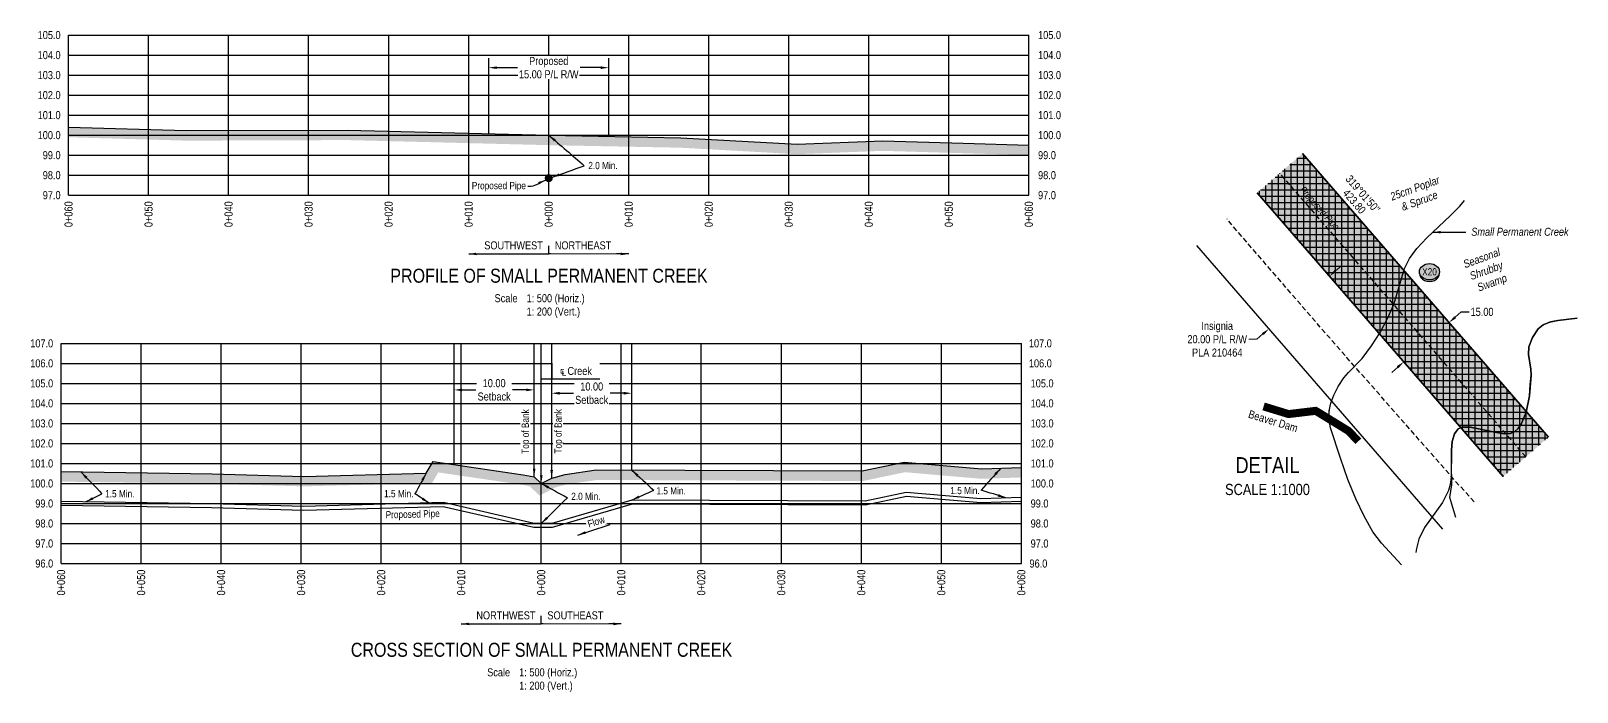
# Model space of a CAD drawing. Extents: x 333963 to 343562, y 6155611 to 6162191.
# Drawn here: x 341154 to 343086, y 6158682 to 6159508 of the extents above; entities that cross this region are included whole.
import ezdxf
from ezdxf.enums import TextEntityAlignment as Align

# ---------------------------------------------------------------- set-up
doc = ezdxf.new("R2010")
doc.units = 0
doc.header["$LTSCALE"] = 5
doc.header["$PDSIZE"] = 0.5
doc.linetypes.add('foc-TOPO', pattern=[1, 0.2, -0.8])
doc.linetypes.add('UG_PIPE', pattern=[1.875, 1.25, -0.625])
doc.layers.get('Defpoints').update_dxf_attribs({"color": 9})
for name, color, linetype in [('AS-PIPE-UG', 44, 'UG_PIPE'), ('AS-PIPE-UG-T', 44, 'Continuous'), ('CG-NOTES', 7, 'Continuous'), ('DETAIL-T', 7, 'Continuous'), ('F-RW', 190, 'Continuous'), ('Field_Wildlife_Point', 7, 'Continuous'), ('L-BD', 7, 'Continuous'), ('L-BD1', 253, 'Continuous'), ('L-DETAIL-T', 3, 'Continuous'), ('L-MON', 1, 'Continuous'), ('P-CROSSINGS', 250, 'Continuous'), ('P-CROSSINGS-GRID', 8, 'Continuous'), ('P-CROSSINGS-GROUND', 48, 'foc-TOPO'), ('P-CROSSINGS-LINE', 3, 'Continuous'), ('P-PROPOSED', 10, 'Continuous'), ('P-PROPOSED-H', 21, 'Continuous'), ('P-TEMP-BLUE-BORE-H', 131, 'Continuous'), ('P-TEMP-NO CUT-H', 104, 'Continuous'), ('P-TXT', 4, 'Continuous'), ('S-T7', 7, 'Continuous'), ('T-BUSH-T', 110, 'Continuous'), ('T-CREEK', 160, 'Continuous'), ('T-GENERAL', 48, 'foc-TOPO'), ('T-SLOPE', 48, 'Continuous'), ('T-WATER-T', 170, 'Continuous'), ('WETLAND', 143, 'Continuous'), ('WETLAND-T', 146, 'Continuous')]:
    doc.layers.add(name, color=color, linetype=linetype)
doc.layers.add('F-RW-T', color=190, linetype='Continuous', lineweight=9)
doc.layers.add('T-TEXT', color=48, linetype='Continuous', lineweight=18)
doc.styles.add('140', font='ARIALN.TTF', dxfattribs={"height": 15})
doc.styles.add('80', font='ARIALN.TTF', dxfattribs={"height": 10})
doc.styles.add('80CG', font='ARIALN.TTF', dxfattribs={"height": 10})
doc.styles.add('80L', font='ARIALN.TTF', dxfattribs={"height": 10})
doc.styles.add('80LS', font='ARIALNI.TTF', dxfattribs={"height": 10})
doc.styles.add('Crossing', font='ARIALN.TTF', dxfattribs={"height": 10})
doc.styles.add('foc-LtypeFont', font='ARIALN.TTF', dxfattribs={"height": 7.35})
doc.linetypes.add('foc-TOPO-flowdirection-NOLINE', pattern='A,0,[">",foc-LtypeFont,S=0.3,R=0,X=0,Y=-0.945],-20,[">",foc-LtypeFont,S=0.3,R=0,X=0,Y=-0.945],0', length=20)
doc.dimstyles.new('Compass 5 000', dxfattribs={"dimscale": 5, "dimtxt": 9, "dimasz": 2, "dimexe": 0.2, "dimexo": 0.0625, "dimgap": 0.5, "dimtad": 0, "dimtih": 1, "dimtoh": 1, "dimzin": 0, "dimdsep": 46, "dimtxsty": '80CG', "dimcen": 0.1, "dimse1": 1, "dimse2": 1, "dimclrd": 256, "dimclrt": 256, "dimaunit": 1, "dimadec": 4, "dimazin": 0, "dimtfac": 0.06, "dimtofl": 0, "dimtmove": 0, "dimatfit": 1, "dimfxl": 0.2, "dimtolj": 1, "dimtzin": 0, "dimlwd": -1, "dimarcsym": 0})

# ---------------------------------------------------------------- blocks, each defined once
blk = doc.blocks.new('*D117')
at = {"transparency": 16777216}
for p, q in [((341692.5, 6159059.6), (341709.6, 6159059.6)), ((341772.5, 6159059.6), (341755.4, 6159059.6))]:
    blk.add_line(p, q, dxfattribs=at)
for points in [[(341692.5, 6159061.2), (341692.5, 6159057.9), (341682.5, 6159059.6)], [(341772.5, 6159061.2), (341772.5, 6159057.9), (341782.5, 6159059.6)]]:
    blk.add_solid(points, dxfattribs=at)
at = {"layer": 'Defpoints', "color": 0, "transparency": 16777216}
for p in [(341682.5, 6159074.4), (341782.5, 6159074.4), (341682.5, 6159059.6)]:
    blk.add_point(p, dxfattribs=at)
at = {"transparency": 16777216, "insert": (341732.5, 6159059.6), "char_height": 10, "attachment_point": 5, "style": '80CG', "bg_fill": 3, "box_fill_scale": 1.1, "bg_fill_color": 256, "bg_fill_true_color": 13158600, "bg_fill_transparency": 0}
blk.add_mtext('\\A1;10.00\\PSetback', dxfattribs=at)
blk = doc.blocks.new('*D118')
at = {"transparency": 16777216}
for p, q in [((341814.4, 6159055.4), (341831.5, 6159055.4)), ((341894.4, 6159055.4), (341877.3, 6159055.4))]:
    blk.add_line(p, q, dxfattribs=at)
for points in [[(341814.4, 6159057.1), (341814.4, 6159053.7), (341804.4, 6159055.4)], [(341894.4, 6159057.1), (341894.4, 6159053.7), (341904.4, 6159055.4)]]:
    blk.add_solid(points, dxfattribs=at)
at = {"layer": 'Defpoints', "color": 0, "transparency": 16777216}
for p in [(341804.4, 6159071.3), (341904.4, 6159071.3), (341804.4, 6159055.4)]:
    blk.add_point(p, dxfattribs=at)
at = {"transparency": 16777216, "insert": (341854.4, 6159055.4), "char_height": 10, "attachment_point": 5, "style": '80CG', "bg_fill": 3, "box_fill_scale": 1.1, "bg_fill_color": 256, "bg_fill_true_color": 13158600, "bg_fill_transparency": 0}
blk.add_mtext('\\A1;10.00\\PSetback', dxfattribs=at)
blk = doc.blocks.new('*D122')
at = {"transparency": 16777216}
for p, q in [((341735.7, 6159462), (341761.6, 6159462)), ((341865.7, 6159462), (341839.8, 6159462))]:
    blk.add_line(p, q, dxfattribs=at)
for points in [[(341735.7, 6159463.6), (341735.7, 6159460.3), (341725.7, 6159462)], [(341865.7, 6159463.6), (341865.7, 6159460.3), (341875.7, 6159462)]]:
    blk.add_solid(points, dxfattribs=at)
at = {"layer": 'Defpoints', "color": 0, "transparency": 16777216}
for p in [(341725.7, 6159460.2), (341875.7, 6159462), (341875.7, 6159460.2)]:
    blk.add_point(p, dxfattribs=at)
at = {"transparency": 16777216, "insert": (341800.7, 6159462), "char_height": 10, "attachment_point": 5, "style": '80CG', "bg_fill": 3, "box_fill_scale": 1.1, "bg_fill_color": 256, "bg_fill_true_color": 13158600, "bg_fill_transparency": 0}
blk.add_mtext('\\A1;Proposed\\P15.00 P/L R/W', dxfattribs=at)
blk = doc.blocks.new('PLIA')
at = {"color": 255, "const_width": 1}
blk.add_lwpolyline([(-0.5, 0, 1), (0.5, 0, 1)], format="xyb", close=True, dxfattribs=at)
blk = doc.blocks.new('PLIAA')
blk.add_blockref('PLIA', (0, 0))
blk = doc.blocks.new('PLIB')
at = {"color": 1}
blk.add_circle((0, 0), 0.8, dxfattribs=at)
blk = doc.blocks.new('PLIBB')
blk.add_blockref('PLIB', (0, 0))
blk = doc.blocks.new('PLICC')
for name in ['PLIAA', 'PLIBB']:
    blk.add_blockref(name, (0, 0))
blk = doc.blocks.new('PLI')
blk.add_blockref('PLICC', (0, 0))
blk = doc.blocks.new('xing2')
h = blk.add_hatch(color=50)
h.dxf.hatch_style = 1
edge = h.paths.add_edge_path()
edge.add_ellipse((0, 0), major_axis=(-12.5, 0), ratio=0.816297, start_angle=0, end_angle=360)
h = blk.add_hatch(color=250)
h.dxf.hatch_style = 1
edge = h.paths.add_edge_path()
edge.add_ellipse((0, -2), major_axis=(-12.5, 0), ratio=0.816297, start_angle=0, end_angle=180)
edge.add_line((12.5, -2), (12.5, 0))
edge.add_ellipse((0, 0), major_axis=(-12.5, 0), ratio=0.816297, start_angle=0, end_angle=180, ccw=False)
edge.add_line((-12.5, 0), (-12.5, -2))
at = {"color": 250}
blk.add_ellipse((0, 0), major_axis=(-12.5, 0), ratio=0.816297, dxfattribs=at)
blk.add_ellipse((0, -2), major_axis=(-12.5, 0), ratio=0.816297, start_param=0, end_param=3.141593, dxfattribs=at)
at = {"color": 250, "style": 'Crossing'}
blk.add_attdef('CROSSING', text='', height=9, dxfattribs=at).set_placement((0.1, 0), align=Align.MIDDLE_CENTER)
at = {"color": 250, "style": 'Crossing', "flags": 1}
for tag, p in [('OWNER', (0.1, -12.5)), ('DESCRIPTION', (0.1, -25.8)), ('LOCATION', (0.1, -39.3)), ('DWG_REF', (0.1, -52.8))]:
    blk.add_attdef(tag, text='', height=9, dxfattribs=at).set_placement(p, align=Align.MIDDLE_CENTER)
blk = doc.blocks.new('*D125')
at = {"layer": 'Defpoints', "color": 0, "transparency": 16777216}
for p in [(342775.4, 6159202.3), (342776.1, 6159201.5), (342699.9, 6159136.8)]:
    blk.add_point(p, dxfattribs=at)
at = {"layer": 'F-RW-T', "transparency": 16777216}
for p, q in [((342783.6, 6159208.1), (342791.2, 6159214.6)), ((342685.5, 6159122.8), (342675.5, 6159122.8)), ((342693, 6159129.4), (342685.5, 6159122.8))]:
    blk.add_line(p, q, dxfattribs=at)
for points in [[(342782.5, 6159209.3), (342784.7, 6159206.8), (342776.1, 6159201.5)], [(342691.9, 6159130.6), (342694.1, 6159128.1), (342700.6, 6159135.9)]]:
    blk.add_solid(points, dxfattribs=at)
at = {"layer": 'F-RW-T', "transparency": 16777216, "insert": (342635.9, 6159122.8), "char_height": 10, "attachment_point": 5, "style": '80CG'}
blk.add_mtext('\\A1;Insignia\\P20.00 P/L R/W\\PPLA 210464', dxfattribs=at)
blk = doc.blocks.new('*D126')
at = {"layer": 'Defpoints', "color": 0, "transparency": 16777216}
for p in [(342925.6, 6159143.7), (342929.3, 6159139.5), (342872.7, 6159090.3)]:
    blk.add_point(p, dxfattribs=at)
at = {"layer": 'P-TXT', "transparency": 16777216}
for p, q in [((342933.2, 6159150.3), (342940.9, 6159157)), ((342940.9, 6159157), (342950.9, 6159157)), ((342861.4, 6159088), (342853.9, 6159081.5))]:
    blk.add_line(p, q, dxfattribs=at)
for points in [[(342932.1, 6159151.5), (342934.3, 6159149), (342925.6, 6159143.7)], [(342860.3, 6159089.3), (342862.5, 6159086.7), (342869, 6159094.6)]]:
    blk.add_solid(points, dxfattribs=at)
at = {"layer": 'P-TXT', "transparency": 16777216, "insert": (342966.8, 6159157), "char_height": 10, "attachment_point": 5, "style": '80CG', "bg_fill": 3, "box_fill_scale": 1.1, "bg_fill_color": 256, "bg_fill_true_color": 13158600, "bg_fill_transparency": 0}
blk.add_mtext('\\A1;15.00', dxfattribs=at)

msp = doc.modelspace()

# ---------------------------------------------------------------- hatches: boundary and pattern name
at = {"layer": 'P-CROSSINGS-GROUND'}
h = msp.add_hatch(dxfattribs=at)
h.set_pattern_fill('EARTH', color=256, scale=2.499508, angle=45)
h.set_pattern_definition([(45, (65.851, 1213.123), (2e-15, 22.446218874), [15.87187358, -15.87187358]), (45, (61.643, 1217.332), (2e-15, 22.446218874), [15.87187358, -15.87187358]), (45, (57.434, 1221.54), (2e-15, 22.446218874), [15.87187358, -15.87187358]), (135, (57.434, 1224.346), (-22.446218874, 2e-15), [15.87187358, -15.87187358]), (135, (61.643, 1228.555), (-22.446218874, 2e-15), [15.87187358, -15.87187358]), (135, (65.851, 1232.763), (-22.446218874, 2e-15), [15.87187358, -15.87187358])])
h.paths.add_polyline_path([(342400.564, 6159352.804), (342318.078, 6159355.196), (342217.984, 6159358.099), (342110.942, 6159353.967), (341965.113, 6159362.037), (341800.404, 6159365.234), (341549.066, 6159371.555), (341347.527, 6159370.88), (341200.801, 6159375.084), (341200.801, 6159387.586), (341347.685, 6159383.378), (341549.202, 6159384.053), (341800.682, 6159377.728), (341965.58, 6159374.528), (342111.046, 6159366.478), (342217.924, 6159370.603), (342318.44, 6159367.688), (342400.564, 6159365.306)])
h = msp.add_hatch(dxfattribs=at)
h.set_pattern_fill('EARTH', color=256, scale=2.499508, angle=45)
h.set_pattern_definition([(45, (65.851, 1213.123), (2e-15, 22.446218874), [15.87187358, -15.87187358]), (45, (61.643, 1217.332), (2e-15, 22.446218874), [15.87187358, -15.87187358]), (45, (57.434, 1221.54), (2e-15, 22.446218874), [15.87187358, -15.87187358]), (135, (57.434, 1224.346), (-22.446218874, 2e-15), [15.87187358, -15.87187358]), (135, (61.643, 1228.555), (-22.446218874, 2e-15), [15.87187358, -15.87187358]), (135, (65.851, 1232.763), (-22.446218874, 2e-15), [15.87187358, -15.87187358])])
h.paths.add_polyline_path([(341191.511, 6158957.528), (341380.308, 6158954.918), (341494.584, 6158951.593), (341647.724, 6158955.693), (341656.32, 6158970.118), (341768.548, 6158953.593), (341782.505, 6158951.018), (341791.393, 6158942.743), (341804.38, 6158949.468), (341821.304, 6158953.993), (341859.932, 6158959.618), (342192.167, 6158958.318), (342244.987, 6158969.393), (342341.666, 6158961.043), (342391.275, 6158962.761), (342391.275, 6158950.256), (342341.343, 6158948.527), (342245.748, 6158956.783), (342193.439, 6158945.816), (341860.813, 6158947.117), (341823.827, 6158941.731), (341808.92, 6158937.746), (341789.321, 6158927.597), (341776.655, 6158939.389), (341766.503, 6158941.262), (341662.774, 6158956.536), (341654.937, 6158943.384), (341494.569, 6158939.091), (341380.04, 6158942.423), (341191.511, 6158945.029)])
at = {"layer": 'P-PROPOSED-H'}
h = msp.add_hatch(color=256, dxfattribs=at)
h.dxf.hatch_style = 1
h.paths.add_polyline_path([(342742.402, 6159354.713), (342685.762, 6159305.537), (342993.233, 6158951.422), (343049.883, 6159000.614)])
at = {"layer": 'P-TEMP-BLUE-BORE-H'}
h = msp.add_hatch(color=256, dxfattribs=at)
h.dxf.hatch_style = 1
h.paths.add_polyline_path([(342742.402, 6159354.713), (342685.78, 6159305.553), (342993.265, 6158951.45), (343049.883, 6159000.614)])
at = {"layer": 'P-TEMP-NO CUT-H', "ltscale": 2}
h = msp.add_hatch(dxfattribs=at)
h.set_pattern_fill('ANSI37', color=256, scale=2.499508, angle=45)
h.set_pattern_definition([(90, (300.5365, 1220.8065), (-7.935936789, 1e-15), []), (180, (300.5365, 1220.8065), (-1e-15, -7.935936789), [])])
h.paths.add_polyline_path([(342742.402, 6159354.713), (342685.78, 6159305.553), (342993.265, 6158951.45), (343049.883, 6159000.614)])

# ---------------------------------------------------------------- linework, layer by layer
for p, q in [((341682.524, 6158966.26), (341682.524, 6159117.709)), ((341782.505, 6158951.018), (341782.505, 6159117.709)), ((341904.36, 6158959.444), (341904.36, 6159117.709))]:
    msp.add_line(p, q)
at = {"flags": 128}
msp.add_lwpolyline([(341875.668, 6159376.273), (341875.668, 6159473.865)], dxfattribs=at)
at = {"layer": 'AS-PIPE-UG', "flags": 128}
for points in [[(343021.574, 6158976.032), (342714.091, 6159330.133)], [(342956.87, 6158919.846), (342933.828, 6158945.331), (342776.433, 6159124.416), (342648.031, 6159272.778)]]:
    msp.add_lwpolyline(points, dxfattribs=at)
at = {"layer": 'CG-NOTES'}
for p, q in [((341800.682, 6159229.39), (341800.682, 6159239.388)), ((341791.411, 6158767.358), (341791.411, 6158777.356))]:
    msp.add_line(p, q, dxfattribs=at)
at = {"layer": 'F-RW'}
for points in [[(342685.762, 6159305.537), (342993.233, 6158951.422)], [(342917.71, 6158885.842), (342610.249, 6159239.976)]]:
    msp.add_lwpolyline(points, dxfattribs=at)
at = {"layer": 'Field_Wildlife_Point'}
msp.add_point((342775.638, 6159033.574), dxfattribs=at)
at = {"layer": 'P-CROSSINGS-GRID', "color": 8}
for p, q in [((341200.801, 6159502.704), (342400.564, 6159502.704)), ((341200.801, 6159302.743), (341200.801, 6159502.704)), ((341300.781, 6159302.743), (341300.781, 6159502.704)), ((341400.761, 6159302.743), (341400.761, 6159502.704)), ((341500.742, 6159302.743), (341500.742, 6159502.704)), ((341600.722, 6159302.743), (341600.722, 6159502.704)), ((341700.702, 6159302.743), (341700.702, 6159502.704)), ((341800.682, 6159302.743), (341800.682, 6159502.704)), ((341900.663, 6159302.743), (341900.663, 6159502.704)), ((342000.643, 6159302.743), (342000.643, 6159502.704)), ((342100.623, 6159302.743), (342100.623, 6159502.704)), ((342200.604, 6159302.743), (342200.604, 6159502.704)), ((342300.584, 6159302.743), (342300.584, 6159502.704)), ((342400.564, 6159302.743), (342400.564, 6159502.704)), ((341200.801, 6159477.709), (342400.564, 6159477.709)), ((341200.801, 6159452.714), (342400.564, 6159452.714)), ((341200.801, 6159427.718), (342400.564, 6159427.718)), ((341200.801, 6159402.723), (342400.564, 6159402.723)), ((341200.801, 6159377.728), (342400.564, 6159377.728)), ((341200.801, 6159352.733), (342400.564, 6159352.733)), ((341200.801, 6159327.738), (342400.564, 6159327.738)), ((341200.801, 6159302.743), (342400.564, 6159302.743)), ((341191.511, 6158842.763), (341191.511, 6159117.709)), ((341191.511, 6159117.709), (342391.275, 6159117.709)), ((341291.491, 6158842.763), (341291.491, 6159117.709)), ((341391.472, 6158842.763), (341391.472, 6159117.709)), ((341491.452, 6158842.763), (341491.452, 6159117.709)), ((341591.432, 6158842.763), (341591.432, 6159117.709)), ((341691.413, 6158842.763), (341691.413, 6159117.709)), ((341791.393, 6158842.763), (341791.393, 6159117.709)), ((341891.373, 6158842.763), (341891.373, 6159117.709)), ((341991.354, 6158842.763), (341991.354, 6159117.709)), ((342091.334, 6158842.763), (342091.334, 6159117.709)), ((342191.314, 6158842.763), (342191.314, 6159117.709)), ((342291.294, 6158842.763), (342291.294, 6159117.709)), ((342391.275, 6158842.763), (342391.275, 6159117.709)), ((341191.511, 6159092.714), (342391.275, 6159092.714)), ((341191.511, 6159067.719), (342391.275, 6159067.719)), ((341191.511, 6159042.724), (342391.275, 6159042.724)), ((341191.511, 6159017.728), (342391.275, 6159017.728)), ((341191.511, 6158992.733), (342391.275, 6158992.733)), ((341191.511, 6158967.738), (342391.275, 6158967.738)), ((341191.511, 6158942.743), (342391.275, 6158942.743)), ((341191.511, 6158917.748), (342391.275, 6158917.748)), ((341191.511, 6158892.753), (342391.275, 6158892.753)), ((341191.511, 6158867.758), (342391.275, 6158867.758)), ((341191.511, 6158842.763), (342391.275, 6158842.763))]:
    msp.add_line(p, q, dxfattribs=at)
at = {"layer": 'P-CROSSINGS-LINE', "color": 3, "flags": 128}
msp.add_lwpolyline([(341200.801, 6159387.586), (341347.685, 6159383.378), (341549.202, 6159384.053), (341800.682, 6159377.728), (341965.58, 6159374.528), (342111.046, 6159366.478), (342217.924, 6159370.603), (342318.44, 6159367.688), (342400.564, 6159365.306)], dxfattribs=at)
at = {"layer": 'P-PROPOSED', "flags": 128}
for points in [[(343049.883, 6159000.614), (342742.402, 6159354.713)], [(342685.762, 6159305.537), (342993.233, 6158951.422)]]:
    msp.add_lwpolyline(points, dxfattribs=at)
at = {"layer": 'P-TEMP-BLUE-BORE-H', "flags": 128}
for points in [[(342742.402, 6159354.713), (343049.883, 6159000.614)], [(342993.265, 6158951.45), (342685.78, 6159305.553)]]:
    msp.add_lwpolyline(points, dxfattribs=at)
at = {"layer": 'T-CREEK', "flags": 128}
msp.add_lwpolyline([(342866.086, 6158841.014), (342841.111, 6158868.18), (342830.543, 6158882.189), (342819.369, 6158901.769), (342808.991, 6158923.507), (342799.318, 6158947.585), (342790.139, 6158974.525), (342777.266, 6159012.241), (342775.361, 6159023.611), (342775.638, 6159033.574), (342777.803, 6159042.969), (342781.667, 6159053.042), (342787.19, 6159063.68), (342794.234, 6159074.613), (342799.779, 6159081.313), (342816.933, 6159098.828), (342828.762, 6159114.453), (342839.466, 6159131.129), (342848.852, 6159148.557), (342856.754, 6159166.426), (342869.792, 6159211.036), (342876.23, 6159223.564), (342885.402, 6159236.152), (342897.919, 6159249.622), (342927.025, 6159276.77), (342938.945, 6159288.974), (342944.704, 6159296.257)], dxfattribs=at)
at = {"layer": 'T-CREEK', "linetype": 'foc-TOPO-flowdirection-NOLINE', "flags": 128}
msp.add_lwpolyline([(342866.086, 6158841.014), (342841.111, 6158868.18), (342830.543, 6158882.189), (342819.369, 6158901.769), (342808.991, 6158923.507), (342799.318, 6158947.585), (342790.139, 6158974.525), (342777.266, 6159012.241), (342775.361, 6159023.611), (342775.638, 6159033.574), (342777.803, 6159042.969), (342781.667, 6159053.042), (342787.19, 6159063.68), (342794.234, 6159074.613), (342799.779, 6159081.313), (342816.933, 6159098.828), (342828.762, 6159114.453), (342839.466, 6159131.129), (342848.852, 6159148.557), (342856.754, 6159166.426), (342869.792, 6159211.036), (342876.23, 6159223.564), (342885.402, 6159236.152), (342897.919, 6159249.622), (342927.025, 6159276.77), (342938.945, 6159288.974), (342944.704, 6159296.257)], dxfattribs=at)
at = {"layer": 'T-GENERAL', "linetype": 'Continuous', "const_width": 9.998, "flags": 128}
msp.add_lwpolyline([(342693.871, 6159038.92), (342725.048, 6159029.398), (342758.799, 6159033.409), (342759.554, 6159033.104), (342799.972, 6159008.299), (342812.27, 6158995.427)], dxfattribs=at)
at = {"layer": 'T-SLOPE', "flags": 128}
msp.add_lwpolyline([(342934.048, 6158900.029), (342926.742, 6158925.059), (342929.056, 6158941.086), (342928.511, 6158967.554), (342928.696, 6158984.245), (342929.599, 6158995.319), (342932.323, 6159004.767), (342937.088, 6159010.751), (342939.235, 6159011.601), (342943.087, 6159013.127), (342944.59, 6159013.141), (342951.8, 6159013.21), (342984.824, 6159006.187), (342995.02, 6159004.849), (343002.339, 6159005.321), (343007.706, 6159007.53), (343011.965, 6159011.38), (343012.024, 6159011.463), (343015.745, 6159016.677), (343021.848, 6159031.577), (343025.965, 6159052.109), (343027.108, 6159066.317), (343028.052, 6159078.062), (343027.636, 6159085.341), (343024.668, 6159103.782), (343025.275, 6159113.259), (343029.852, 6159125.086), (343036.857, 6159135.66), (343043.242, 6159140.869), (343052.134, 6159144.393), (343053.075, 6159144.576), (343061.705, 6159146.244), (343085.543, 6159149.011)], dxfattribs=at)
at = {"layer": 'WETLAND'}
msp.add_lwpolyline([(343085.543, 6159149.011), (343061.705, 6159146.244), (343052.134, 6159144.393), (343043.242, 6159140.869), (343036.857, 6159135.66), (343029.852, 6159125.086), (343025.275, 6159113.259), (343024.668, 6159103.782), (343027.636, 6159085.341), (343028.052, 6159078.062), (343025.965, 6159052.109), (343021.848, 6159031.577), (343015.745, 6159016.677), (343011.965, 6159011.38), (343007.706, 6159007.53), (343002.339, 6159005.321), (342995.02, 6159004.849), (342984.824, 6159006.187), (342951.8, 6159013.21), (342943.087, 6159013.127), (342937.088, 6159010.751), (342932.323, 6159004.767), (342929.599, 6158995.319), (342928.696, 6158984.245), (342928.325, 6158950.719), (342927.127, 6158941.364), (342925.026, 6158933.779), (342917.226, 6158918.958), (342894.911, 6158887.831), (342888.007, 6158873.346), (342884.966, 6158861.593), (342884.083, 6158856.642)], dxfattribs=at)

# ---------------------------------------------------------------- block references
at = {"layer": 'L-MON', "xscale": 4.999015300000013, "yscale": 4.999015300000013, "zscale": 4.999015300000013}
msp.add_blockref('PLI', (341800.682, 6159324.002), dxfattribs=at)
at = {"layer": 'P-CROSSINGS', "xscale": 0.99980306, "yscale": 0.99980306, "zscale": 0.99980306}
msp.add_blockref('xing2', (342901.098, 6159207.069), dxfattribs=at).add_auto_attribs({'CROSSING': 'X20'})

# ---------------------------------------------------------------- texts
at = {"style": '80'}
for s, p in [('0+060', (341200.714, 6159295.076)), ('0+050', (341300.694, 6159295.076)), ('0+040', (341400.674, 6159295.076)), ('0+030', (341500.654, 6159295.076)), ('0+020', (341600.635, 6159295.076)), ('0+010', (341700.615, 6159295.076)), ('0+000', (341800.595, 6159295.076)), ('0+010', (341900.576, 6159295.076)), ('0+020', (342000.556, 6159295.076)), ('0+030', (342100.536, 6159295.076)), ('0+040', (342200.517, 6159295.076)), ('0+050', (342300.497, 6159295.076)), ('0+060', (342400.477, 6159295.076)), ('0+060', (341191.424, 6158835.096)), ('0+050', (341291.404, 6158835.096)), ('0+040', (341391.385, 6158835.096)), ('0+030', (341491.365, 6158835.096)), ('0+020', (341591.345, 6158835.096)), ('0+010', (341691.326, 6158835.096)), ('0+000', (341791.306, 6158835.096)), ('0+010', (341891.286, 6158835.096)), ('0+020', (341991.267, 6158835.096)), ('0+030', (342091.247, 6158835.096)), ('0+040', (342191.227, 6158835.096)), ('0+050', (342291.207, 6158835.096)), ('0+060', (342391.188, 6158835.096))]:
    msp.add_text(s, height=9.998, rotation=90, dxfattribs=at).set_placement(p, align=Align.MIDDLE_RIGHT)
at = {"char_height": 8.9982, "attachment_point": 1, "style": '80L'}
for s, insert in [('2.0 Min.', (341850.136, 6159344.282)), ('1.5 Min.', (341246.407, 6158934.453)), ('1.5 Min.', (341594.952, 6158934.532)), ('2.0 Min.', (341828.806, 6158931.148)), ('1.5 Min.', (341935.255, 6158938.102)), ('1.5 Min.', (342302.5, 6158938.43))]:
    msp.add_mtext_dynamic_manual_height_columns(s, width=45.30182, gutter_width=44.991, heights=[0], dxfattribs=dict(at, insert=insert))
at = {"layer": 'AS-PIPE-UG-T', "insert": (342739.71, 6159320.758), "char_height": 8.99823, "attachment_point": 1, "rotation": 311.480329, "style": '80L'}
msp.add_mtext_dynamic_manual_height_columns('\\pi7.92097;{\\fArial Narrow|b0|i1|c0|p34;Proposed Pipe}', width=82.76396, gutter_width=44.991, heights=[0], dxfattribs=at)
at = {"layer": 'DETAIL-T', "char_height": 9.99803, "attachment_point": 1, "style": '80L'}
for insert in [(341733.04, 6159179.071), (341723.769, 6158711.909)]:
    msp.add_mtext_dynamic_manual_height_columns('Scale^I1: 500 (Horiz.)\\P^I1: 200 (Vert.)', width=217.06235, gutter_width=44.991, heights=[0], dxfattribs=dict(at, insert=insert))
at = {"layer": 'DETAIL-T', "color": 3, "insert": (342698.696, 6158951.828), "char_height": 19.99606, "width": 223.81394, "attachment_point": 5, "style": '80CG'}
msp.add_mtext('DETAIL\\P{\\H0.7x;SCALE 1:1000}', dxfattribs=at)
at = {"layer": 'L-BD1', "style": '80L'}
for s, height, p in [("319°01'50''", 9.99803, (342818.02, 6159304.218)), ('423.80', 9.998, (342807.263, 6159294.877))]:
    msp.add_text(s, height=height, rotation=310.9694, dxfattribs=at).set_placement(p, align=Align.MIDDLE)
at = {"layer": 'L-DETAIL-T', "char_height": 17.49655, "attachment_point": 2, "rotation": 0, "style": '140'}
for s, insert, width in [('PROFILE OF SMALL PERMANENT CREEK', (341800.963, 6159210.939), 396.61632), ('CROSS SECTION OF SMALL PERMANENT CREEK', (341791.692, 6158743.776), 476.77106)]:
    msp.add_mtext(s, dxfattribs=dict(at, insert=insert, width=width))
at = {"layer": 'S-T7', "style": '80'}
for s, p in [('105.0', (341190.803, 6159502.704)), ('104.0', (341190.803, 6159477.709)), ('103.0', (341190.803, 6159452.714)), ('102.0', (341190.803, 6159427.718)), ('101.0', (341190.803, 6159402.723)), ('100.0', (341190.803, 6159377.728)), ('99.0', (341190.803, 6159352.733)), ('98.0', (341190.803, 6159327.738)), ('97.0', (341190.803, 6159302.743)), ('107.0', (341181.513, 6159117.709)), ('107.0', (342429.275, 6159117.709)), ('106.0', (341181.513, 6159092.714)), ('106.0', (342429.275, 6159092.714)), ('105.0', (341181.513, 6159067.719)), ('104.0', (341181.513, 6159042.724)), ('103.0', (341181.513, 6159017.728)), ('102.0', (341181.513, 6158992.733)), ('101.0', (341181.513, 6158967.738)), ('100.0', (341181.513, 6158942.743)), ('99.0', (341181.513, 6158917.748)), ('98.0', (341181.513, 6158892.753)), ('97.0', (341181.513, 6158867.758)), ('96.0', (341181.513, 6158842.763)), ('96.0', (342423.676, 6158842.763))]:
    msp.add_text(s, height=9.998, dxfattribs=at).set_placement(p, align=Align.MIDDLE_RIGHT)
for s, p in [('105.0', (342412.093, 6159502.704)), ('104.0', (342412.093, 6159477.709)), ('103.0', (342412.093, 6159452.714)), ('102.0', (342412.093, 6159427.718)), ('101.0', (342412.093, 6159402.723)), ('100.0', (342412.093, 6159377.728)), ('99.0', (342412.093, 6159352.733)), ('98.0', (342412.093, 6159327.738)), ('97.0', (342412.093, 6159302.743)), ('105.0', (342402.803, 6159067.719)), ('104.0', (342402.803, 6159042.724)), ('103.0', (342402.803, 6159017.728)), ('102.0', (342402.803, 6158992.733)), ('101.0', (342402.803, 6158967.738)), ('100.0', (342402.803, 6158942.743)), ('99.0', (342402.803, 6158917.748)), ('98.0', (342402.803, 6158892.753)), ('97.0', (342402.803, 6158867.758))]:
    msp.add_text(s, height=9.998, dxfattribs=at).set_placement(p, align=Align.MIDDLE_LEFT)
at = {"layer": 'T-BUSH-T', "insert": (342881.186, 6159316.206), "char_height": 9.99803, "width": 112.11168, "attachment_point": 2, "rotation": 20, "style": '80LS'}
msp.add_mtext('25cm Poplar \\P& Spruce', dxfattribs=at)
at = {"layer": 'T-TEXT', "insert": (342676.85, 6159034.667), "char_height": 9.998, "attachment_point": 1, "rotation": 343.016182, "style": '80L'}
msp.add_mtext_dynamic_manual_height_columns('Beaver Dam', width=69.02233, gutter_width=49.99, heights=[0], dxfattribs=at)
at = {"layer": 'WETLAND-T', "insert": (342964.674, 6159229.029), "char_height": 10, "width": 49.29503, "attachment_point": 2, "rotation": 20, "style": '80LS'}
msp.add_mtext('\\pt40;Seasonal\\PShrubby\\P Swamp', dxfattribs=at)

# ---------------------------------------------------------------- dimensions: what is measured, and where the dimension line sits
at = {"layer": 'F-RW-T'}
dim = msp.add_linear_dim(base=(342776.085, 6159201.512), p1=(342699.851, 6159136.772), p2=(342775.366, 6159202.34), angle=40.96708, text='Insignia\\P20.00 P/L R/W\\PPLA 210464', dimstyle='Compass 5 000', dxfattribs=at)
dim.commit()
dim.dimension.update_dxf_attribs({"geometry": '*D125', "text_midpoint": (342635.93, 6159122.83), "dimtype": 161})

# ---------------------------------------------------------------- leaders
at = {"path_type": 1}
for points in [[(341800.682, 6159377.728), (341845.117, 6159339.598)], [(341804.483, 6159324.904), (341845.117, 6159339.598)], [(341797.284, 6159321.525), (341778.129, 6159313.7), (341774.766, 6159313.668)], [(341791.393, 6158942.743), (341791.393, 6159073.321)], [(341804.38, 6158949.468), (341804.38, 6159047.977)], [(341782.505, 6158951.018), (341782.505, 6158990.421)], [(341216.052, 6158957.189), (341242.531, 6158929.888)], [(341647.724, 6158955.693), (341633.499, 6158929.881)], [(341904.36, 6158959.444), (341931.838, 6158934.308)], [(342365.532, 6158961.869), (342340.818, 6158934.305)], [(341222.001, 6158919.61), (341242.531, 6158929.888)], [(341791.393, 6158942.743), (341824.035, 6158924.865)], [(341904.36, 6158921.951), (341931.838, 6158934.308)], [(342371.752, 6158924.875), (342340.818, 6158934.305)], [(341791.393, 6158892.753), (341824.035, 6158924.865)]]:
    msp.add_leader(points, dimstyle='Compass 5 000', override={"dimgap": 0.5, "dimtad": 0}, dxfattribs=at)
at = {"layer": 'CG-NOTES', "path_type": 1}
for points in [[(341700.702, 6159229.39), (341800.682, 6159229.39)], [(341900.663, 6159229.39), (341800.682, 6159229.39)], [(341691.431, 6158767.358), (341791.411, 6158767.358)], [(341891.391, 6158767.358), (341791.411, 6158767.358)]]:
    msp.add_leader(points, dimstyle='Compass 5 000', override={"dimgap": 0.5, "dimtad": 0}, dxfattribs=at)

# ---------------------------------------------------------------- next in the draw order: texts
at = {"insert": (341704.592, 6159319.232), "char_height": 8.99823, "attachment_point": 1, "style": '80L', "bg_fill": 3, "box_fill_scale": 1.2, "bg_fill_color": 256, "bg_fill_transparency": 0}
msp.add_mtext_dynamic_manual_height_columns('Proposed Pipe', width=67.26365, gutter_width=44.991, heights=[0], dxfattribs=at)
at = {"color": 3, "char_height": 9.998, "width": 78.41587, "attachment_point": 3, "style": '80', "bg_fill": 2}
for s, insert in [('SOUTHWEST', (341793.316, 6159245.068)), ('NORTHWEST', (341784.045, 6158783.035))]:
    msp.add_mtext(s, dxfattribs=dict(at, insert=insert))
at = {"style": '80L', "bg_fill": 3, "box_fill_scale": 1.2, "bg_fill_color": 256, "bg_fill_transparency": 0}
for s, width, insert, char_height, attachment_point, rotation in [('Proposed Pipe', 67.26365, (341596.791, 6158908.068), 8.99823, 1, 1.533603), ('Flow', 21.75693, (341868.978, 6158902.645), 8.9982, 3, 17.72561)]:
    msp.add_mtext_dynamic_manual_height_columns(s, width=width, gutter_width=44.991, heights=[0], dxfattribs=dict(at, insert=insert, char_height=char_height, attachment_point=attachment_point, rotation=rotation))
at = {"layer": 'L-BD', "insert": (341810.332, 6159088.221), "char_height": 9.99803, "width": 49.15549, "attachment_point": 1, "style": '80', "bg_fill": 2}
msp.add_mtext('\\pi4.23659;{\\fISOCPEUR|b0|i0|c0|p34;℄} Creek', dxfattribs=at)
at = {"layer": 'T-WATER-T', "insert": (342953.106, 6159262.078), "char_height": 9.99803, "attachment_point": 1, "style": '80L', "bg_fill": 3, "box_fill_scale": 1.2, "bg_fill_color": 256, "bg_fill_transparency": 0}
msp.add_mtext_dynamic_manual_height_columns('\\pi0.25622;{\\fArial Narrow|b0|i1|c0|p34;Small Permanent Creek}', width=121.89372, gutter_width=49.99, heights=[0], dxfattribs=at)

# ---------------------------------------------------------------- next in the draw order: dimensions: what is measured, and where the dimension line sits
dim = msp.add_aligned_dim(p1=(341725.697, 6159460.17), p2=(341875.668, 6159460.17), distance=1.784, text='Proposed\\P15.00 P/L R/W', dimstyle='Compass 5 000', override={"dimtfill": 1})
dim.commit()
dim.dimension.update_dxf_attribs({"geometry": '*D122', "text_midpoint": (341800.682, 6159461.953)})
dim = msp.add_linear_dim(base=(341682.524, 6159059.576), p1=(341782.505, 6159074.409), p2=(341682.524, 6159074.409), angle=180, text='10.00\\PSetback', dimstyle='Compass 5 000', override={"dimtfill": 1})
dim.commit()
dim.dimension.update_dxf_attribs({"geometry": '*D117', "text_midpoint": (341732.515, 6159059.576), "dimtype": 161})
at = {"layer": 'P-TXT'}
dim = msp.add_linear_dim(base=(342925.61, 6159143.729), p1=(342872.701, 6159090.292), p2=(342929.32, 6159139.457), angle=40.9694, text='15.00', dimstyle='Compass 5 000', override={"dimtfill": 1}, dxfattribs=at)
dim.commit()
dim.dimension.update_dxf_attribs({"geometry": '*D126', "text_midpoint": (342966.843, 6159157.011), "dimtype": 161})

# ---------------------------------------------------------------- next in the draw order: linework, layer by layer
msp.add_line((341804.38, 6158949.468), (341804.38, 6159117.709))
at = {"flags": 128}
msp.add_lwpolyline([(341725.697, 6159379.614), (341725.697, 6159473.865)], dxfattribs=at)
at = {"layer": 'P-PROPOSED', "flags": 128}
for points in [[(342391.275, 6158925.246), (342340.697, 6158923.495), (342247.27, 6158931.564), (342195.983, 6158920.81), (341904.36, 6158921.951), (341804.38, 6158892.753), (341782.505, 6158892.753), (341669.364, 6158918.767), (341494.54, 6158914.086), (341379.503, 6158917.433), (341191.511, 6158920.032)], [(342391.275, 6158920.244), (342340.568, 6158918.488), (342247.574, 6158926.52), (342196.492, 6158915.809), (341905.065, 6158916.95), (341805.095, 6158887.754), (341781.937, 6158887.754), (341668.863, 6158913.752), (341494.534, 6158909.085), (341379.396, 6158912.435), (341191.511, 6158915.032)]]:
    msp.add_lwpolyline(points, dxfattribs=at)

# ---------------------------------------------------------------- next in the draw order: texts
at = {"color": 3, "char_height": 9.998, "width": 71.7823, "attachment_point": 1, "style": '80', "bg_fill": 2}
for s, insert in [('NORTHEAST', (341808.271, 6159245.068)), ('SOUTHEAST', (341799, 6158783.035))]:
    msp.add_mtext(s, dxfattribs=dict(at, insert=insert))
at = {"insert": (341766.897, 6158979.754), "char_height": 8.99823, "attachment_point": 1, "rotation": 90, "style": '80L', "bg_fill": 3, "box_fill_scale": 1.2, "bg_fill_color": 256, "bg_fill_transparency": 0}
msp.add_mtext_dynamic_manual_height_columns('Top of Bank', width=55.64452, gutter_width=44.991, heights=[0], dxfattribs=at)

# ---------------------------------------------------------------- next in the draw order: leaders
at = {"path_type": 1}
for points in [[(341651.216, 6158918.281), (341633.499, 6158929.881)], [(341837.03, 6158878.347), (341877.323, 6158891.648)]]:
    msp.add_leader(points, dimstyle='Compass 5 000', override={"dimgap": 0.5, "dimtad": 0}, dxfattribs=at)
at = {"layer": 'T-WATER-T'}
msp.add_leader([(342905.274, 6159256.482), (342946.62, 6159256.482)], dimstyle='Compass 5 000', dxfattribs=at)

# ---------------------------------------------------------------- next in the draw order: texts
at = {"insert": (341807.894, 6158980.039), "char_height": 8.99823, "attachment_point": 1, "rotation": 90, "style": '80L', "bg_fill": 3, "box_fill_scale": 1.2, "bg_fill_color": 256, "bg_fill_transparency": 0}
msp.add_mtext_dynamic_manual_height_columns('Top of Bank', width=55.64452, gutter_width=44.991, heights=[0], dxfattribs=at)

# ---------------------------------------------------------------- next in the draw order: linework, layer by layer
at = {"layer": 'P-CROSSINGS-LINE', "color": 3, "flags": 128}
msp.add_lwpolyline([(341191.511, 6158957.528), (341380.308, 6158954.918), (341494.584, 6158951.593), (341647.724, 6158955.693), (341656.32, 6158970.118), (341768.548, 6158953.593), (341782.505, 6158951.018), (341791.393, 6158942.743), (341804.38, 6158949.468), (341821.304, 6158953.993), (341859.932, 6158959.618), (342192.167, 6158958.318), (342244.987, 6158969.393), (342341.666, 6158961.043), (342391.275, 6158962.761)], dxfattribs=at)

# ---------------------------------------------------------------- next in the draw order: dimensions: what is measured, and where the dimension line sits
dim = msp.add_linear_dim(base=(341804.38, 6159055.391), p1=(341904.36, 6159071.347), p2=(341804.38, 6159071.347), angle=180, text='10.00\\PSetback', dimstyle='Compass 5 000', override={"dimtfill": 1})
dim.commit()
dim.dimension.update_dxf_attribs({"geometry": '*D118', "text_midpoint": (341854.37, 6159055.391), "dimtype": 161})

# ---------------------------------------------------------------- next in the draw order: linework, layer by layer
msp.add_line((341791.393, 6159073.321), (341864.666, 6159073.321))

doc.saveas('drawing.dxf')
